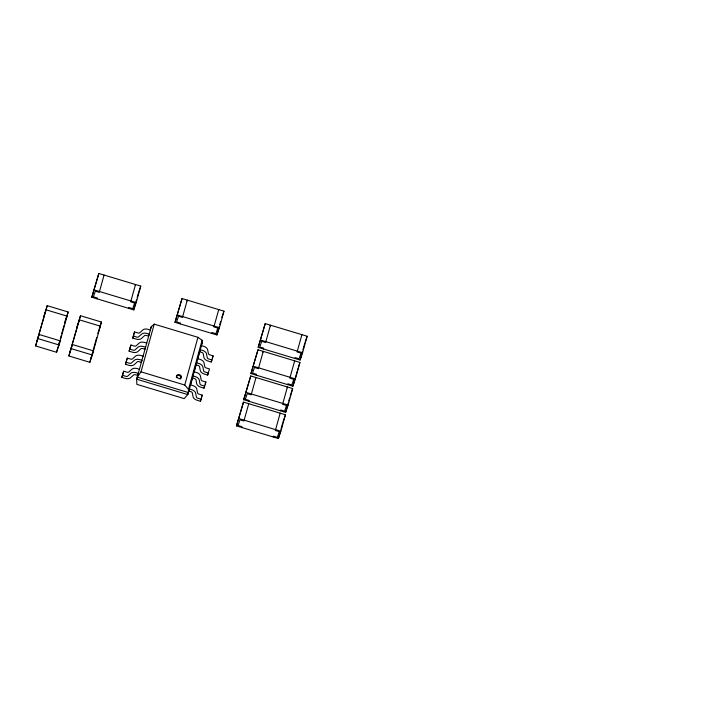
<?xml version="1.0" encoding="UTF-8"?>
<svg xmlns="http://www.w3.org/2000/svg" width="712" height="712" viewBox="0 0 712 712"><rect width="100%" height="100%" fill="white"/><g stroke="black" fill="none" stroke-linecap="round" stroke-linejoin="round"><path stroke-width="1.07" d="M202.092 340.274L188.502 389.366L188.431 392.552L187.745 394.582L184.212 398.622L136.855 384.355L136.651 379.185L151.309 326.675L154.21 324.138L197.954 337.319L202.092 340.274L202.404 342.072L188.431 392.552L137.336 377.155L136.651 379.185L187.745 394.582L189.419 389.001L192.133 389.838A5.242 3.275 15.5 0 1 195.56 392.819L196.432 397.136A1.798 1.121 15.5 0 0 197.607 398.159L201.104 399.227L200.419 401.248L197.09 400.242A5.233 3.266 15.5 0 1 193.077 396.771L192.329 392.908A1.816 1.139 15.5 0 0 190.932 391.689L188.725 391.03M35.6 345.943L47.206 305.679L68.165 311.998L59.043 344.973L56.559 352.262L35.6 345.943L47.206 305.679M56.559 352.262L57.699 348.141M58.847 344.021L59.701 340.923M60.271 338.868L61.125 335.779M61.695 333.714L63.973 325.473M65.397 320.32L64.543 323.417L64.819 322.598M68.877 355.973L80.483 315.71L101.442 322.029L92.32 354.994L89.837 362.292L68.877 355.973L80.483 315.71M91.803 297.242L98.843 273.47L140.771 286.108L136.206 302.591L133.722 309.88L91.803 297.242L98.843 273.47M104.086 275.046L99.253 292.347L95.319 291.163L93.388 296.833L97.322 298.017L97.046 298.826M89.837 362.292L92.409 353.018M92.978 350.954L96.681 337.559M133.722 309.88L136.579 299.574M137.149 297.518L138.288 293.397M137.692 375.42L135.485 374.761A1.816 1.139 15.5 0 0 133.598 374.984L130.608 377.716A5.233 3.266 15.5 0 1 125.196 378.357L121.868 377.351L123.007 373.23L123.692 371.21L127.199 372.251A1.798 1.121 15.5 0 0 128.792 372.065L132.165 369.021A5.242 3.275 15.5 0 1 136.793 368.469L139.516 369.279M141.314 362.337L139.107 361.669A1.816 1.139 15.5 0 0 137.22 361.901L134.23 364.633A5.233 3.266 15.5 0 1 128.81 365.274L125.49 364.268L126.629 360.147L127.315 358.118L130.821 359.168A1.798 1.121 15.5 0 0 132.405 358.982L135.787 355.938A5.242 3.275 15.5 0 1 140.415 355.386L143.139 356.187M129.103 351.185L129.798 349.156L133.304 350.206A1.798 1.121 15.5 0 0 134.888 350.019L138.27 346.975A5.242 3.275 15.5 0 1 142.898 346.424L145.622 347.225L144.936 349.254L142.729 348.586A1.816 1.139 15.5 0 0 140.843 348.818L137.852 351.55A5.233 3.266 15.5 0 1 132.432 352.191L129.103 351.185L130.251 347.064L130.937 345.035L134.443 346.085A1.798 1.121 15.5 0 0 136.028 345.899L139.41 342.855A5.242 3.275 15.5 0 1 144.038 342.303L146.761 343.104M132.726 338.102L133.42 336.073L136.927 337.123A1.798 1.121 15.5 0 0 138.511 336.936L141.893 333.892A5.242 3.275 15.5 0 1 146.521 333.341L149.244 334.142L148.55 336.171L146.352 335.503A1.816 1.139 15.5 0 0 144.465 335.726L141.474 338.467A5.233 3.266 15.5 0 1 136.054 339.099L132.726 338.102L133.874 333.981L134.559 331.952L138.066 333.002A1.798 1.121 15.5 0 0 139.65 332.815L143.032 329.772A5.242 3.275 15.5 0 1 147.66 329.22L150.383 330.021M121.868 377.351L123.692 371.21M125.49 364.268L127.315 358.118M129.798 349.156L130.937 345.035M133.42 336.073L134.559 331.952M137.336 377.155L141.012 371.842L154.21 324.138M174.992 322.313L182.041 298.542L223.96 311.171L219.403 327.662L216.92 334.952L174.992 322.313L182.041 298.542M188.502 389.366L184.755 385.032L197.954 337.319M190.424 384.916L193.041 375.918L195.755 376.746A5.242 3.275 15.5 0 1 199.182 379.727L200.045 384.053A1.798 1.121 15.5 0 0 201.229 385.076L204.727 386.135L204.041 388.165L200.713 387.159A5.233 3.266 15.5 0 1 196.699 383.679L195.951 379.825A1.816 1.139 15.5 0 0 194.554 378.606L192.347 377.938M194.056 371.78L196.031 364.651M197.446 359.533L199.645 351.568M201.256 345.774L202.404 342.072M216.92 334.952L219.198 326.71M219.768 324.645L220.622 321.557M200.419 401.248L202.244 395.098L198.746 394.039A1.798 1.121 15.5 0 1 197.571 393.015L196.699 388.69A5.242 3.275 15.5 0 0 193.272 385.717L190.558 384.88M204.041 388.165L205.866 382.015L202.368 380.956A1.798 1.121 15.5 0 1 201.193 379.932L200.321 375.607A5.242 3.275 15.5 0 0 196.895 372.625L194.18 371.798M196.717 362.622L195.969 364.856L198.176 365.523A1.816 1.139 15.5 0 1 199.574 366.733L200.312 370.596A5.233 3.266 15.5 0 0 204.335 374.076L207.655 375.082L209.488 368.932L205.99 367.873A1.798 1.121 15.5 0 1 204.816 366.849L203.944 362.524A5.242 3.275 15.5 0 0 200.517 359.542L197.803 358.715M200.339 349.539L199.591 351.772L201.799 352.44A1.816 1.139 15.5 0 1 203.196 353.65L203.935 357.513A5.233 3.266 15.5 0 0 207.948 360.993L211.277 361.999L213.111 355.849L209.613 354.781A1.798 1.121 15.5 0 1 208.429 353.766L207.566 349.441A5.242 3.275 15.5 0 0 204.139 346.459L201.425 345.623M236.464 425.892L243.504 402.12L285.432 414.758L280.866 431.241L278.383 438.53L236.464 425.892L243.504 402.12M243.7 399.726L250.749 375.954L292.668 388.583L288.111 405.066L285.628 412.364L243.7 399.726L250.749 375.954M250.944 373.56L257.993 349.779L299.912 362.417L295.355 378.9L292.872 386.189L250.944 373.56L257.993 349.779M258.189 347.385L265.229 323.613L307.157 336.242L302.591 352.734L300.117 360.023L258.189 347.385L265.229 323.613M248.746 403.695L243.905 420.997L239.98 419.813L238.048 425.482L241.973 426.666L241.697 427.476M255.991 377.529L251.149 394.822L247.224 393.638L245.293 399.307L249.218 400.5L248.942 401.31M280.19 413.174L275.348 430.466L279.282 431.65L277.351 437.328L273.417 436.144L273.141 436.954M301.915 334.667L297.082 351.959L301.007 353.143L299.076 358.812L295.151 357.629L294.875 358.439M278.383 438.53L280.377 431.321M280.955 429.256L282.664 423.079M285.628 412.364L288.191 403.09M288.76 401.025L289.624 397.937M292.872 386.189L299.912 362.417M300.117 360.023L302.395 351.781M302.965 349.717L304.674 343.54M43.583 317.098L46.066 309.8L67.026 316.119L65.148 321.655M36.739 341.822L39.222 334.533L60.182 340.843L57.975 347.331M65.691 319.288L68.165 311.998M76.86 327.128L79.344 319.83L100.303 326.149L97.82 333.438M70.016 351.853L72.499 344.555L93.459 350.874L91.581 356.409M99.315 328.276L101.442 322.029M90.976 358.172L91.252 357.362M135.253 285.334L135.529 284.524L130.688 301.817L134.621 303L132.69 308.679L128.765 307.495L128.489 308.305M138.644 292.356L140.771 286.108M150.624 328.695L151.309 326.675M141.252 362.542L142 360.317L139.276 359.507A5.242 3.275 15.5 0 0 134.648 360.058L131.266 363.102A1.798 1.121 15.5 0 1 129.682 363.289L126.175 362.248M137.63 375.625L138.377 373.399L135.654 372.59A5.242 3.275 15.5 0 0 131.026 373.141L127.644 376.185A1.798 1.121 15.5 0 1 126.06 376.372L122.553 375.331M187.007 300.927L187.283 300.117L182.441 317.418L178.507 316.226L176.585 321.904L180.51 323.088L180.234 323.898M218.451 310.405L218.726 309.595L213.885 326.888L217.819 328.072L215.887 333.75L211.954 332.557L211.678 333.376M221.833 317.427L223.96 311.171M212.416 357.869L213.111 355.849M211.277 361.999L211.971 359.969L208.465 358.901A1.798 1.121 15.5 0 1 207.29 357.887L206.427 353.561A5.242 3.275 15.5 0 0 203 350.58L200.286 349.743M207.655 375.082L208.349 373.052L204.851 371.993A1.798 1.121 15.5 0 1 203.668 370.97L202.804 366.644A5.242 3.275 15.5 0 0 199.378 363.663L196.663 362.835M205.181 384.044L205.866 382.015M201.558 397.127L202.244 395.098M270.195 325.998L270.471 325.188L265.638 342.481L261.704 341.297L259.773 346.975L263.707 348.159L263.431 348.969M262.959 352.173L263.235 351.363L258.394 368.656L254.46 367.472L252.529 373.141L256.462 374.325L256.187 375.135M294.394 361.643L294.67 360.833L289.837 378.134L293.762 379.318L291.84 384.987L287.906 383.804L287.63 384.613M287.159 387.817L287.434 387.008L282.593 404.3L286.527 405.484L284.595 411.153L280.662 409.97L280.386 410.78M305.03 342.499L307.157 336.242M290.193 395.872L292.668 388.583M282.949 422.047L285.432 414.758M94.287 289.953L136.206 302.591M177.475 315.024L219.403 327.662M260.672 340.096L302.591 352.734M253.428 366.262L295.355 378.9M246.183 392.437L288.111 405.066M38.083 338.654L59.043 344.973M71.36 348.684L92.32 354.994M141.012 371.842L184.755 385.032M238.947 418.603L280.866 431.241M180.483 378.855A2.421 1.887 18.8 0 1 180.011 379.122M176.46 377.645A2.421 1.887 18.8 0 1 178.926 375.438A2.421 1.887 18.8 0 1 180.83 378.481M177.003 377.324A2.421 1.887 18.8 0 0 181.106 377.672A2.421 1.887 18.8 0 0 178.89 374.583A2.421 1.887 18.8 0 0 177.003 377.324"/></g></svg>
